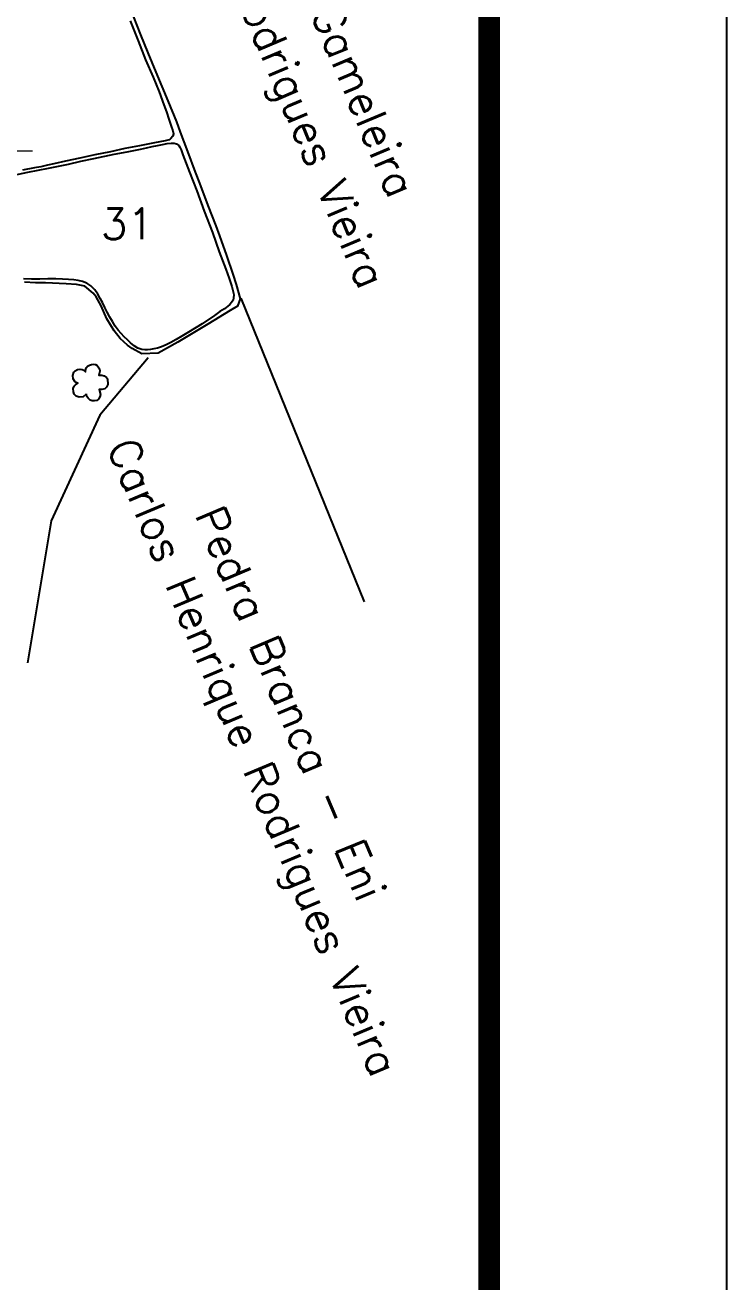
# Model space of a CAD drawing. Header units: inches. Extents: x 720421 to 723571, y 7810121 to 7814576.
# Drawn here: x 723129 to 723571, y 7812105 to 7812899 of the extents above; entities that cross this region are included whole.
import ezdxf

# ---------------------------------------------------------------- set-up
doc = ezdxf.new("R2010")
doc.units = ezdxf.units.IN
doc.header["$MEASUREMENT"] = 0
doc.linetypes.add('CONTINUO', pattern=[0])
doc.linetypes.add('LIN0', pattern=[0])
for name, color, linetype in [('0114000610', 1, 'Continuous'), ('0114000610031', 5, 'Continuous'), ('0114000610032', 5, 'Continuous'), ('MARGEM', 5, 'Continuous'), ('MATO', 3, 'Continuous'), ('TEXTO', 7, 'Continuous'), ('TEXTO CONFORNTANTES', 7, 'Continuous'), ('TEXTO_NUN_TAL', 7, 'Continuous')]:
    doc.layers.add(name, color=color, linetype=linetype)
doc.layers.add('TEXTO_DIVERSOS', color=7, linetype='Continuous', lineweight=5)
doc.styles.add('Simplex', font='simplex.shx')

msp = doc.modelspace()

# ---------------------------------------------------------------- linework, layer by layer
at = {"layer": '0114000610'}
msp.add_lwpolyline([(723194.35, 7812910.03), (723198.95, 7812898.25), (723201.26, 7812892.49), (723205.93, 7812881.11), (723211.08, 7812868.74), (723218.63, 7812850.73), (723223.96, 7812837.39), (723226.44, 7812830.99), (723231.03, 7812818.81), (723235.91, 7812805.64), (723238.48, 7812798.8), (723243.89, 7812784.58), (723248.82, 7812771.93), (723251.18, 7812765.6), (723255.65, 7812753.09), (723259.65, 7812741.26), (723261.65, 7812734.85), (723264.3, 7812725.67), (723262.52, 7812721.06), (723257.82, 7812718.4), (723243.77, 7812709.83), (723224.96, 7812698.46), (723212.45, 7812691.39), (723202.11, 7812690.98), (723196.14, 7812694.44), (723193.21, 7812696.43), (723188.58, 7812700.78), (723184.83, 7812705.54), (723180.18, 7812713.14), (723176.49, 7812721.29), (723173.43, 7812726.93), (723171.57, 7812729.3), (723166.24, 7812733.77), (723160.93, 7812734.76), (723154.36, 7812735.24), (723141.4, 7812735.77), (723135.13, 7812735.81), (723128.07, 7812736.23)], dxfattribs=at)
at = {"layer": '0114000610031'}
msp.add_lwpolyline([(723116.68, 7812802.82), (723130.31, 7812805.61), (723143.39, 7812808.34), (723155.83, 7812810.8), (723163.64, 7812812.6), (723171.99, 7812814.36), (723184.71, 7812817.01), (723192.92, 7812818.63), (723197.11, 7812819.48), (723201.25, 7812820.29), (723205.16, 7812821.14), (723208.74, 7812821.82), (723212.02, 7812822.46), (723215.14, 7812823.1), (723218.25, 7812823.71), (723220.73, 7812823.97), (723222.65, 7812824.07), (723224.07, 7812823.7), (723225.49, 7812822.64), (723226.25, 7812821.39), (723226.91, 7812819.74), (723228.04, 7812816.69), (723232.21, 7812805.72), (723236.88, 7812793.97), (723241.56, 7812781.08), (723246.68, 7812767.64), (723251.05, 7812755.47), (723253.03, 7812749.92), (723255.14, 7812744.41), (723257.24, 7812738.63), (723259.05, 7812733.46), (723260.07, 7812729.26), (723260.24, 7812728.09), (723259.78, 7812724.94), (723258.86, 7812723.4), (723257.68, 7812722.18), (723256.4, 7812721.04), (723254.31, 7812719.52), (723251.47, 7812717.7), (723248.01, 7812715.3), (723240.19, 7812709.95), (723231.55, 7812704.64), (723227.49, 7812702.12), (723223.83, 7812699.98), (723220.46, 7812698.2), (723217.44, 7812696.62), (723214.69, 7812695.39), (723212.05, 7812694.65), (723209.69, 7812694.09), (723207.59, 7812693.78), (723205.81, 7812693.55), (723204.11, 7812693.49), (723202.19, 7812693.72), (723199.73, 7812694.59), (723197.25, 7812696.12), (723195.12, 7812697.97), (723193.19, 7812699.89), (723191.11, 7812701.83), (723189.15, 7812703.82), (723187.28, 7812706.07), (723185.46, 7812708.59), (723183.66, 7812711.35), (723181.98, 7812714.19), (723180.33, 7812717.26), (723178.82, 7812720.37), (723177.31, 7812723.39), (723175.91, 7812726.03), (723174.34, 7812728.77), (723172.47, 7812731.46), (723169.96, 7812734.03), (723167.42, 7812735.72), (723164.84, 7812736.72), (723162.11, 7812737.33), (723159.18, 7812737.67), (723155.86, 7812737.95), (723152.19, 7812738.23), (723147.84, 7812738.39), (723142.92, 7812738.37), (723137.73, 7812738.25), (723132.5, 7812738.22), (723127.43, 7812738.31)], dxfattribs=at)
at = {"layer": '0114000610032'}
msp.add_lwpolyline([(723194.84, 7812901.28), (723199.93, 7812888.55), (723204.49, 7812876.73), (723209.34, 7812865.63), (723213.05, 7812856.33), (723216.1, 7812848.14), (723217.69, 7812843.87), (723219.25, 7812839.14), (723220.79, 7812834.84), (723221.79, 7812831.87), (723222.06, 7812829.94), (723221.64, 7812828.34), (723220.29, 7812826.68), (723219.57, 7812826.21), (723218.58, 7812825.91), (723216.89, 7812825.56), (723210.28, 7812824.23), (723200.71, 7812822.3), (723191.54, 7812820.55), (723182.32, 7812818.64), (723172.6, 7812816.58), (723163.07, 7812814.65), (723154.06, 7812812.75), (723146.6, 7812810.98), (723142.74, 7812810.1), (723138.47, 7812809.15), (723134.45, 7812808.4), (723126.9, 7812807.04)], dxfattribs=at)
at = {"layer": 'MARGEM', "color": 174, "linetype": 'LIN0', "elevation": -585.7, "flags": 128}
msp.add_lwpolyline([(723571.29, 7810120.75), (723571.29, 7814575.75), (720421.29, 7814575.75), (720421.29, 7810120.75)], close=True, dxfattribs=at)
at = {"layer": 'MARGEM', "color": 174, "linetype": 'LIN0', "const_width": 13.63, "elevation": -585.7, "flags": 128}
msp.add_lwpolyline([(723421.29, 7810622.34), (723421.29, 7814425.75), (720571.29, 7814425.75), (720571.29, 7810622.34)], close=True, dxfattribs=at)
at = {"layer": 'MATO', "linetype": 'CONTINUO'}
msp.add_polyline3d([(723167.14, 7812665.63, 0), (723165.14, 7812663.95, 0), (723162.6, 7812663.66, 0), (723160.78, 7812664.36, 0), (723159.5, 7812665.63, 0), (723158.97, 7812667.07, 0), (723158.83, 7812669.21, 0), (723159.52, 7812670.56, 0), (723160.25, 7812671.56, 0), (723161.71, 7812672.55, 0), (723160.78, 7812672.85, 0), (723159.86, 7812673.6, 0), (723158.78, 7812675.31, 0), (723158.59, 7812677.33, 0), (723159.37, 7812679.44, 0), (723160.19, 7812680.2, 0), (723161.68, 7812681.11, 0), (723163.25, 7812681.32, 0), (723164.5, 7812681.14, 0), (723165.49, 7812680.68, 0), (723166.58, 7812679.71, 0), (723166.9, 7812681.57, 0), (723167.18, 7812682.31, 0), (723167.99, 7812683.33, 0), (723169.2, 7812683.78, 0), (723170.38, 7812684.3, 0), (723171.7, 7812684.42, 0), (723172.96, 7812684.24, 0), (723173.98, 7812683.7, 0), (723174.73, 7812682.89, 0), (723175.39, 7812681.58, 0), (723175.65, 7812680.12, 0), (723175.05, 7812677.53, 0), (723176.87, 7812677.56, 0), (723178.37, 7812677.2, 0), (723179.79, 7812676.07, 0), (723180.57, 7812675.18, 0), (723180.79, 7812671.61, 0), (723179.91, 7812670.01, 0), (723178.75, 7812668.94, 0), (723176.92, 7812668.46, 0), (723175.31, 7812668.6, 0), (723176.17, 7812665.26, 0), (723175.78, 7812663.84, 0), (723174.81, 7812662.48, 0), (723173.75, 7812661.64, 0), (723172.24, 7812661.27, 0), (723170.75, 7812661.36, 0), (723169.63, 7812661.68, 0), (723168.34, 7812662.94, 0), (723167.47, 7812664.08, 0), (723167.2, 7812665.8, 0)], dxfattribs=at)
at = {"layer": 'TEXTO'}
for points in [[(723264.64, 7812726.24), (723342.51, 7812534.46)], [(723206.23, 7812688.44), (723175.64, 7812652.31), (723145.05, 7812585.6), (723129.99, 7812495.86)]]:
    msp.add_lwpolyline(points, dxfattribs=at)
at = {"layer": 'TEXTO_DIVERSOS', "linetype": 'ByBlock'}
msp.add_lwpolyline([(723061.42, 7812773.39), (723055, 7812819.1), (723133.12, 7812819.1)], dxfattribs=at)

# ---------------------------------------------------------------- texts
at = {"layer": 'TEXTO CONFORNTANTES', "style": 'Simplex'}
for s, p in [('Carlos Henrique Rodrigues Vieira', (723172.13, 7813129.65, -639.64)), ('Pedra Branca e Gameleira', (723222.81, 7813110.84, -639.64)), ('Carlos Henrique Rodrigues Vieira', (723180.07, 7812632.34, -639.64)), ('Pedra Branca - Eni', (723235.35, 7812589.63, -639.64))]:
    msp.add_text(s, height=19.5, rotation=292.74211, dxfattribs=at).set_placement(p)
at = {"layer": 'TEXTO_NUN_TAL', "linetype": 'ByBlock', "style": 'Simplex'}
msp.add_text('31', height=19.5, dxfattribs=at).set_placement((723176.32, 7812763.33, -585.7))

doc.saveas('drawing.dxf')
